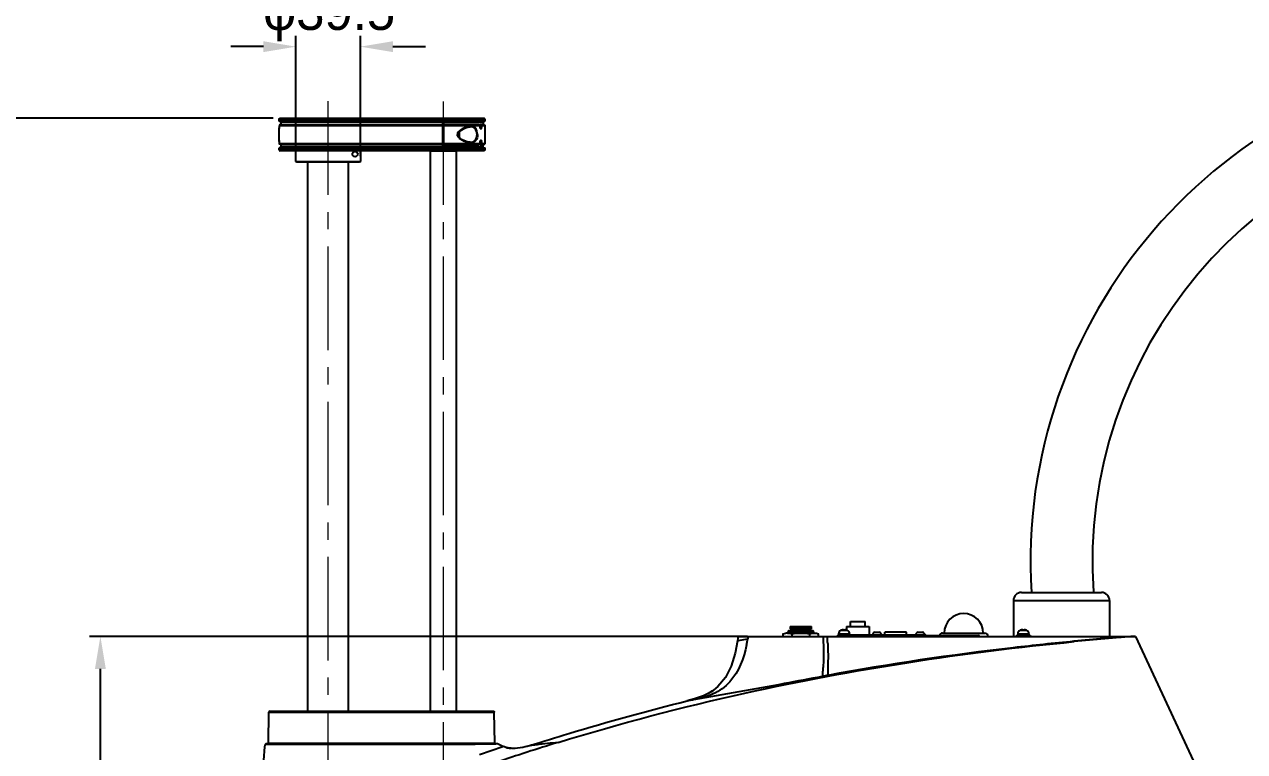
# Model space of a CAD drawing. Header units: millimetres. Extents: x 4086 to 8300, y 123 to 1549.
# Drawn here: x 6624.3 to 6849, y 1086.2 to 1220.1 of the extents above; entities that cross this region are included whole.
import ezdxf

# ---------------------------------------------------------------- set-up
doc = ezdxf.new("R2010")
doc.units = ezdxf.units.MM
doc.linetypes.add('CENTER2', pattern=[28.575, 19.05, -3.175, 3.175, -3.175])
doc.layers.add('中心线层', color=7, linetype='CENTER2', lineweight=0)
doc.layers.add('轮廓实线层', color=7, linetype='Continuous', lineweight=30)
doc.styles.add('思源黑', font='SourceHanSansCN-Normal.ttf')
doc.dimstyles.new('尺寸标注_3_10比例', dxfattribs={"dimtxt": 7, "dimasz": 6, "dimexe": 2, "dimexo": 1.5, "dimgap": 1, "dimtad": 1, "dimdec": 1, "dimlfac": 3.333333, "dimdsep": 46, "dimtxsty": '思源黑', "dimcen": 0.09, "dimadec": 0, "dimazin": 0, "dimtp": 0.01, "dimtm": 0.01, "dimtfac": 1, "dimtdec": 1, "dimtofl": 0, "dimtmove": 0, "dimatfit": 3, "dimfxl": 0, "dimtolj": 1, "dimarcsym": 0})

# ---------------------------------------------------------------- blocks, each defined once
blk = doc.blocks.new('*D2915')
at = {"layer": 'Defpoints', "color": 0}
for p in [(6584.2, 1202.83), (6671.6, 1202.83), (6943.35, 872.08)]:
    blk.add_point(p, dxfattribs=at)
at = {"layer": '轮廓实线层', "color": 0, "lineweight": -2}
for p, q in [((6670.1, 1202.83), (6582.2, 1202.83)), ((6584.2, 878.08), (6584.2, 1196.83)), ((6941.85, 872.08), (6582.2, 872.08))]:
    blk.add_line(p, q, dxfattribs=at)
at = {"layer": '轮廓实线层', "color": 0}
for points in [[(6585.2, 1196.83), (6583.2, 1196.83), (6584.2, 1202.83)], [(6583.2, 878.08), (6585.2, 878.08), (6584.2, 872.08)]]:
    blk.add_solid(points, dxfattribs=at)
at = {"layer": '轮廓实线层', "color": 0, "insert": (6579.57, 1037.46), "char_height": 7, "attachment_point": 5, "rotation": 90, "style": '思源黑'}
blk.add_mtext('\\A1;\\A1;1099.5', dxfattribs=at)
blk = doc.blocks.new('*D2919')
at = {"layer": 'Defpoints', "color": 0}
for p in [(6638.31, 1107.43), (6758.93, 1107.43), (6669.38, 992.23)]:
    blk.add_point(p, dxfattribs=at)
at = {"layer": '轮廓实线层', "color": 0, "lineweight": -2}
for p, q in [((6757.43, 1107.43), (6636.31, 1107.43)), ((6638.31, 998.23), (6638.31, 1101.43)), ((6667.88, 992.23), (6636.31, 992.23))]:
    blk.add_line(p, q, dxfattribs=at)
at = {"layer": '轮廓实线层', "color": 0}
for points in [[(6639.31, 1101.43), (6637.31, 1101.43), (6638.31, 1107.43)], [(6637.31, 998.23), (6639.31, 998.23), (6638.31, 992.23)]]:
    blk.add_solid(points, dxfattribs=at)
at = {"layer": '轮廓实线层', "color": 0, "insert": (6633.68, 1049.83), "char_height": 7, "attachment_point": 5, "rotation": 90, "style": '思源黑'}
blk.add_mtext('\\A1;384', dxfattribs=at)
blk = doc.blocks.new('*D2943')
at = {"layer": 'Defpoints', "color": 0}
for p in [(6686.17, 1216.02), (6674.32, 1194.88), (6686.17, 1194.88)]:
    blk.add_point(p, dxfattribs=at)
at = {"layer": '轮廓实线层', "color": 0, "lineweight": -2}
for p, q in [((6674.32, 1196.38), (6674.32, 1218.02)), ((6686.17, 1196.38), (6686.17, 1218.02)), ((6668.32, 1216.02), (6662.32, 1216.02)), ((6692.17, 1216.02), (6698.17, 1216.02))]:
    blk.add_line(p, q, dxfattribs=at)
at = {"layer": '轮廓实线层', "color": 0}
for points in [[(6668.32, 1215.02), (6668.32, 1217.02), (6674.32, 1216.02)], [(6692.17, 1217.02), (6692.17, 1215.02), (6686.17, 1216.02)]]:
    blk.add_solid(points, dxfattribs=at)
at = {"layer": '轮廓实线层', "color": 0, "insert": (6680.43, 1221.54), "char_height": 7, "attachment_point": 5, "style": '思源黑'}
blk.add_mtext('\\A1;φ{\\A1;39.5}', dxfattribs=at)

msp = doc.modelspace()

# ---------------------------------------------------------------- linework, layer by layer
for p, q in [((6671.244, 1202.335), (6671.244, 1202.68)), ((6701.365, 1202.68), (6671.244, 1202.68)), ((6701.365, 1202.335), (6671.244, 1202.335)), ((6701.365, 1202.245), (6671.334, 1202.245)), ((6671.394, 1202.83), (6701.365, 1202.83)), ((6671.544, 1202.155), (6671.544, 1201.686)), ((6671.544, 1202.155), (6701.365, 1202.155)), ((6701.365, 1196.83), (6701.365, 1202.83)), ((6701.402, 1202.83), (6701.478, 1202.83)), ((6701.515, 1196.83), (6701.515, 1202.83)), ((6701.515, 1202.83), (6708.951, 1202.83)), ((6709.101, 1202.68), (6701.515, 1202.68)), ((6709.101, 1202.335), (6701.515, 1202.335)), ((6709.011, 1202.245), (6701.515, 1202.245)), ((6701.515, 1202.155), (6708.801, 1202.155)), ((6708.801, 1202.155), (6708.801, 1201.705)), ((6709.101, 1202.68), (6709.101, 1202.335)), ((6671.244, 1198.735), (6671.244, 1200.925)), ((6671.249, 1200.935), (6671.25, 1200.948)), ((6671.252, 1201.002), (6671.251, 1201.067)), ((6671.253, 1201.525), (6701.365, 1201.525)), ((6671.343, 1201.615), (6701.365, 1201.615)), ((6671.55, 1201.686), (6671.546, 1201.674)), ((6671.553, 1201.705), (6701.365, 1201.705)), ((6701.365, 1200.58), (6701.515, 1200.58)), ((6707.954, 1201.705), (6701.515, 1201.705)), ((6701.515, 1201.615), (6708.156, 1201.615)), ((6701.515, 1201.525), (6708.24, 1201.525)), ((6704.092, 1199.831), (6704.039, 1199.83)), ((6704.088, 1199.831), (6704.093, 1199.899)), ((6704.093, 1199.899), (6704.178, 1200.13)), ((6704.178, 1200.13), (6704.338, 1200.338)), ((6704.178, 1200.129), (6704.178, 1199.551)), ((6704.338, 1200.338), (6704.55, 1200.529)), ((6704.365, 1200.362), (6704.365, 1199.3)), ((6706.404, 1201.255), (6706.398, 1201.255)), ((6707.65, 1199.83), (6707.727, 1199.83)), ((6708.801, 1201.705), (6708.197, 1201.705)), ((6708.24, 1201.105), (6708.24, 1201.525)), ((6708.246, 1201.105), (6708.24, 1201.105)), ((6708.25, 1201.047), (6708.246, 1201.105)), ((6708.258, 1201.015), (6708.25, 1201.047)), ((6708.256, 1201.525), (6709.101, 1201.525)), ((6708.488, 1201.105), (6708.256, 1201.105)), ((6708.258, 1201.015), (6708.353, 1201.015)), ((6708.283, 1200.963), (6708.288, 1200.975)), ((6708.284, 1201.615), (6709.011, 1201.615)), ((6708.302, 1200.926), (6708.396, 1200.926)), ((6708.381, 1201.525), (6708.381, 1201.105)), ((6708.391, 1201.603), (6708.401, 1201.615)), ((6708.396, 1200.926), (6708.439, 1200.926)), ((6708.488, 1201.525), (6708.488, 1201.105)), ((6709.101, 1201.345), (6709.093, 1201.056)), ((6709.101, 1201.525), (6709.101, 1201.345)), ((6671.244, 1196.98), (6671.244, 1197.325)), ((6671.244, 1197.325), (6701.365, 1197.325)), ((6671.249, 1198.706), (6671.249, 1198.688)), ((6671.253, 1198.555), (6671.252, 1198.637)), ((6671.253, 1198.56), (6671.253, 1198.135)), ((6701.365, 1198.135), (6671.253, 1198.135)), ((6671.334, 1197.415), (6701.365, 1197.415)), ((6701.365, 1198.045), (6671.343, 1198.045)), ((6671.544, 1197.975), (6671.544, 1197.505)), ((6701.365, 1197.505), (6671.544, 1197.505)), ((6701.365, 1197.955), (6671.553, 1197.955)), ((6701.365, 1199.08), (6701.515, 1199.08)), ((6708.24, 1198.135), (6701.515, 1198.135)), ((6708.156, 1198.045), (6701.515, 1198.045)), ((6701.515, 1197.955), (6707.954, 1197.955)), ((6708.801, 1197.505), (6701.515, 1197.505)), ((6701.515, 1197.415), (6709.011, 1197.415)), ((6701.515, 1197.325), (6709.101, 1197.325)), ((6704.397, 1199.264), (6704.223, 1199.462)), ((6704.62, 1199.078), (6704.397, 1199.264)), ((6706.397, 1198.405), (6706.404, 1198.405)), ((6708.197, 1197.955), (6708.801, 1197.955)), ((6708.24, 1198.135), (6708.24, 1198.555)), ((6708.24, 1198.555), (6708.246, 1198.555)), ((6708.246, 1198.555), (6708.249, 1198.606)), ((6708.249, 1198.606), (6708.26, 1198.655)), ((6708.256, 1198.555), (6708.488, 1198.555)), ((6709.101, 1198.135), (6708.256, 1198.135)), ((6708.26, 1198.655), (6708.264, 1198.664)), ((6708.353, 1198.645), (6708.264, 1198.645)), ((6708.284, 1198.045), (6709.011, 1198.045)), ((6708.35, 1198.735), (6708.302, 1198.735)), ((6708.439, 1198.735), (6708.35, 1198.735)), ((6708.381, 1198.555), (6708.381, 1198.135)), ((6708.383, 1198.09), (6708.381, 1198.135)), ((6708.488, 1198.555), (6708.488, 1198.135)), ((6708.801, 1197.505), (6708.801, 1197.955)), ((6709.101, 1198.315), (6709.101, 1198.135)), ((6709.101, 1197.325), (6709.101, 1196.98)), ((6671.244, 1196.98), (6701.365, 1196.98)), ((6701.365, 1196.83), (6671.394, 1196.83)), ((6674.323, 1194.88), (6674.323, 1196.83)), ((6686.168, 1196.83), (6686.168, 1194.88)), ((6699.04, 1196.83), (6699.04, 1093.631)), ((6701.515, 1196.98), (6709.101, 1196.98)), ((6708.951, 1196.83), (6701.515, 1196.83)), ((6703.84, 1196.83), (6703.84, 1093.631)), ((6674.473, 1194.73), (6674.323, 1194.88)), ((6674.323, 1194.88), (6686.168, 1194.88)), ((6686.018, 1194.73), (6674.473, 1194.73)), ((6676.498, 1093.631), (6676.498, 1194.73)), ((6683.998, 1093.631), (6683.998, 1194.73)), ((6686.168, 1194.88), (6686.018, 1194.73)), ((6807.897, 1115.529), (6822.597, 1115.529)), ((6806.397, 1114.029), (6806.397, 1107.431)), ((6806.397, 1114.029), (6824.097, 1114.029)), ((6824.097, 1114.029), (6824.097, 1107.43)), ((6776.397, 1109.274), (6776.397, 1110.174)), ((6776.397, 1110.174), (6779.097, 1110.174)), ((6779.097, 1109.274), (6779.097, 1110.174)), ((6763.956, 1107.911), (6763.956, 1107.431)), ((6764.779, 1108.029), (6769.715, 1108.029)), ((6765.031, 1108.524), (6764.847, 1108.34)), ((6764.847, 1108.34), (6764.847, 1108.029)), ((6764.847, 1108.34), (6769.647, 1108.34)), ((6765.031, 1108.524), (6769.463, 1108.524)), ((6765.297, 1109.244), (6765.297, 1108.794)), ((6765.297, 1109.244), (6769.197, 1109.244)), ((6769.197, 1108.794), (6765.297, 1108.794)), ((6765.602, 1107.911), (6765.602, 1107.431)), ((6765.905, 1108.794), (6765.905, 1108.524)), ((6768.59, 1108.524), (6768.59, 1108.794)), ((6768.893, 1107.431), (6768.893, 1107.911)), ((6769.197, 1108.794), (6769.197, 1109.244)), ((6769.647, 1108.34), (6769.463, 1108.524)), ((6769.647, 1108.029), (6769.647, 1108.34)), ((6770.538, 1107.431), (6770.538, 1107.911)), ((6773.927, 1107.581), (6773.927, 1107.431)), ((6773.928, 1107.581), (6776.537, 1107.581)), ((6774.212, 1107.884), (6774.212, 1107.794)), ((6774.212, 1107.884), (6776.252, 1107.884)), ((6776.252, 1107.794), (6774.212, 1107.794)), ((6774.448, 1107.794), (6774.448, 1107.581)), ((6774.722, 1108.574), (6774.655, 1108.548)), ((6774.655, 1108.548), (6775.105, 1108.549)), ((6774.722, 1108.574), (6774.722, 1108.569)), ((6775.105, 1108.653), (6775.105, 1108.569)), ((6775.105, 1108.549), (6775.156, 1108.545)), ((6775.156, 1108.545), (6775.232, 1108.548)), ((6775.232, 1108.548), (6775.307, 1108.545)), ((6775.307, 1108.545), (6775.36, 1108.549)), ((6775.36, 1108.569), (6775.36, 1108.653)), ((6775.36, 1108.549), (6775.465, 1108.548)), ((6775.465, 1108.548), (6775.802, 1108.548)), ((6775.647, 1109.274), (6775.647, 1108.598)), ((6775.647, 1109.274), (6779.847, 1109.274)), ((6775.742, 1108.569), (6775.742, 1108.574)), ((6775.809, 1108.548), (6775.742, 1108.574)), ((6775.802, 1108.548), (6775.809, 1108.548)), ((6776.017, 1107.794), (6776.017, 1107.581)), ((6776.017, 1107.729), (6782.194, 1107.729)), ((6776.252, 1107.884), (6776.252, 1107.794)), ((6776.486, 1107.581), (6776.486, 1107.729)), ((6776.537, 1107.581), (6776.537, 1107.431)), ((6779.421, 1107.431), (6779.421, 1107.729)), ((6779.847, 1109.274), (6779.847, 1107.729)), ((6780.682, 1107.431), (6780.682, 1107.729)), ((6780.682, 1107.579), (6782.056, 1107.579)), ((6780.837, 1108.224), (6781.737, 1108.224)), ((6780.899, 1107.431), (6780.899, 1107.579)), ((6781.973, 1107.579), (6781.973, 1107.431)), ((6782.067, 1107.579), (6782.067, 1107.431)), ((6782.067, 1107.579), (6788.457, 1107.579)), ((6782.217, 1107.431), (6782.217, 1107.729)), ((6782.217, 1107.729), (6790.137, 1107.729)), ((6782.727, 1107.729), (6782.727, 1108.179)), ((6786.747, 1108.179), (6782.727, 1108.179)), ((6786.747, 1107.729), (6786.747, 1108.179)), ((6788.307, 1107.729), (6788.307, 1107.429)), ((6788.527, 1107.579), (6799.967, 1107.579)), ((6788.787, 1108.224), (6789.687, 1108.224)), ((6788.976, 1107.429), (6788.976, 1107.579)), ((6793.347, 1108.029), (6801.147, 1108.029)), ((6799.518, 1107.579), (6799.518, 1107.429)), ((6806.927, 1107.581), (6806.927, 1107.431)), ((6806.928, 1107.581), (6809.537, 1107.581)), ((6807.212, 1107.884), (6807.212, 1107.794)), ((6807.212, 1107.884), (6809.252, 1107.884)), ((6809.252, 1107.794), (6807.212, 1107.794)), ((6807.448, 1107.794), (6807.448, 1107.581)), ((6807.722, 1108.574), (6807.655, 1108.548)), ((6807.655, 1108.548), (6808.105, 1108.548)), ((6807.722, 1108.574), (6807.722, 1108.568)), ((6808.105, 1108.653), (6808.105, 1108.568)), ((6808.105, 1108.548), (6808.156, 1108.545)), ((6808.156, 1108.545), (6808.232, 1108.548)), ((6808.232, 1108.548), (6808.307, 1108.545)), ((6808.307, 1108.545), (6808.36, 1108.548)), ((6808.36, 1108.568), (6808.36, 1108.653)), ((6808.36, 1108.548), (6808.465, 1108.548)), ((6808.465, 1108.548), (6808.802, 1108.548)), ((6808.742, 1108.568), (6808.742, 1108.574)), ((6808.809, 1108.548), (6808.742, 1108.574)), ((6808.802, 1108.548), (6808.809, 1108.548)), ((6809.017, 1107.794), (6809.017, 1107.581)), ((6809.252, 1107.884), (6809.252, 1107.794)), ((6809.537, 1107.581), (6809.537, 1107.431)), ((6755.639, 1107.123), (6755.59, 1106.606)), ((6755.667, 1107.431), (6755.639, 1107.123)), ((6755.67, 1107.431), (6828.861, 1107.43)), ((6757.489, 1107.431), (6757.489, 1106.997)), ((6772.214, 1106.094), (6772.22, 1105.931)), ((6826.19, 1107.251), (6817.552, 1106.516)), ((6823.587, 1107.043), (6823.075, 1107.001)), ((6824.355, 1107.106), (6823.587, 1107.043)), ((6824.504, 1107.118), (6824.355, 1107.106)), ((6826.993, 1107.311), (6826.19, 1107.251)), ((6827.598, 1107.352), (6826.993, 1107.311)), ((6828.067, 1107.383), (6827.598, 1107.352)), ((6828.466, 1107.407), (6828.067, 1107.383)), ((6828.861, 1107.429), (6828.466, 1107.407)), ((6828.861, 1107.43), (6841.171, 1081.03)), ((6749.476, 1096.519), (6748.785, 1096.242)), ((6750.787, 1097.231), (6749.34, 1096.461)), ((6752.011, 1098.201), (6750.787, 1097.231)), ((6746.346, 1095.544), (6746.346, 1095.544)), ((6669.24, 1087.779), (6669.34, 1093.484)), ((6669.34, 1093.484), (6710.836, 1093.484)), ((6669.49, 1093.631), (6710.686, 1093.631)), ((6710.935, 1087.779), (6710.836, 1093.484)), ((6668.972, 1087.49), (6668.63, 1087.491)), ((6711.499, 1087.631), (6668.779, 1087.631)), ((6669.057, 1087.49), (6668.972, 1087.49)), ((6669.178, 1087.49), (6669.057, 1087.49)), ((6669.24, 1087.779), (6710.935, 1087.779)), ((6717.468, 1087.338), (6716.525, 1087.068)), ((6717.47, 1087.339), (6716.876, 1087.16)), ((6717.47, 1087.339), (6717.468, 1087.338)), ((6722.566, 1087.897), (6721.595, 1087.791)), ((6712.383, 1087.107), (6708.116, 1085.629)), ((6712.515, 1087.153), (6712.384, 1087.107)), ((6713.02, 1086.981), (6712.514, 1087.153)), ((6713.399, 1086.891), (6713.02, 1086.981)), ((6713.917, 1086.816), (6713.399, 1086.891)), ((6714.472, 1086.789), (6713.917, 1086.816)), ((6714.647, 1086.791), (6714.472, 1086.789)), ((6714.647, 1086.791), (6714.646, 1086.791)), ((6716.876, 1087.16), (6716.524, 1087.068)), ((6716.525, 1087.068), (6716.524, 1087.068))]:
    msp.add_line(p, q)
for points in [[(6671.253, 1201.525), (6671.253, 1201.071), (6671.252, 1201.036), (6671.251, 1201.005), (6671.251, 1200.98), (6671.25, 1200.961), (6671.249, 1200.948), (6671.249, 1200.943)], [(6671.545, 1201.669), (6671.525, 1201.64), (6671.491, 1201.62), (6671.463, 1201.615)], [(6704.223, 1199.462), (6704.11, 1199.684), (6704.088, 1199.831)], [(6704.55, 1200.529), (6704.825, 1200.722), (6705.157, 1200.91), (6705.539, 1201.077), (6705.978, 1201.208), (6706.398, 1201.255)], [(6708.038, 1201.615), (6708.003, 1201.626), (6707.994, 1201.633)], [(6708.246, 1201.525), (6708.243, 1201.548), (6708.234, 1201.571), (6708.216, 1201.592), (6708.19, 1201.609), (6708.156, 1201.615)], [(6708.256, 1201.105), (6708.253, 1201.06), (6708.25, 1201.047)], [(6708.381, 1201.525), (6708.383, 1201.57), (6708.391, 1201.603)], [(6671.249, 1198.718), (6671.249, 1198.72), (6671.249, 1198.716), (6671.25, 1198.704), (6671.25, 1198.686), (6671.251, 1198.662), (6671.252, 1198.632), (6671.253, 1198.598), (6671.253, 1198.56)], [(6671.463, 1198.045), (6671.5, 1198.038), (6671.534, 1198.011)], [(6671.534, 1198.011), (6671.548, 1197.982), (6671.55, 1197.975)], [(6706.397, 1198.405), (6706.073, 1198.435), (6705.633, 1198.55), (6705.248, 1198.707), (6704.909, 1198.887), (6704.62, 1199.078)], [(6707.997, 1198.036), (6707.993, 1198.028), (6707.996, 1198.03), (6708.029, 1198.045), (6708.038, 1198.045)], [(6708.156, 1198.045), (6708.19, 1198.052), (6708.216, 1198.068), (6708.234, 1198.09), (6708.243, 1198.113), (6708.246, 1198.135)], [(6708.401, 1198.045), (6708.391, 1198.058), (6708.383, 1198.09)], [(6755.59, 1106.606), (6755.188, 1104.336), (6754.459, 1101.942), (6753.394, 1099.866), (6752.011, 1098.201)], [(6749.34, 1096.461), (6747.714, 1095.902), (6746.347, 1095.544)], [(6751.001, 1097.376), (6750.225, 1096.892), (6749.476, 1096.519)]]:
    msp.add_lwpolyline(points)
msp.add_circle((6685.196, 1196.234), 0.495)
for centre, radius, start, end in [((6903.347, 1121.037), 93.811, 7.05681, 183.3724), ((6671.454, 1202.155), 0.09, 0.00001, 90), ((6708.891, 1202.155), 0.09, 90, 180), ((6903.402, 1120.991), 82.461, 8.06681, 183.78853), ((6671.343, 1201.526), 0.09, 90.02562, 180.02559), ((6705.261, 1199.463), 1.336, 139.62299, 142.21868), ((6705.798, 1198.947), 2.081, 130.89788, 133.63537), ((6708.891, 1201.705), 0.09, 180, 269.99956), ((6754.856, 1199.827), 45.778, 179.41611, 179.99569), ((6754.573, 1199.832), 45.496, 180.00204, 180.5229), ((6757.299, 1199.801), 48.222, 178.93158, 179.41422), ((6763.003, 1199.693), 53.927, 178.55209, 178.93049), ((6671.454, 1197.505), 0.09, 269.99987, 0), ((6705.297, 1200.233), 1.386, 217.8407, 218.7307), ((6705.791, 1200.702), 2.067, 226.23822, 229.24159), ((6708.891, 1197.955), 0.09, 90.00023, 180), ((6708.891, 1197.505), 0.09, 180.00011, 270), ((6757.901, 1199.867), 48.823, 180.52801, 181.33038), ((6685.196, 1196.234), 1.05, 338.1371, 21.88053), ((6807.897, 1114.029), 1.5, 90, 180), ((6822.597, 1114.029), 1.5, 0, 90), ((6797.247, 1108.029), 3.6, 0, 180), ((6764.781, 1105.306), 2.723, 90.03588, 95.753), ((6774.932, 1107.884), 0.72, 112.61986, 180), ((6775.232, 1107.164), 1.495, 94.89378, 109.95213), ((6775.232, 1107.164), 1.411, 84.81427, 95.18573), ((6775.232, 1107.164), 1.495, 70.04787, 85.10622), ((6775.532, 1107.884), 0.72, 0, 67.38014), ((6781.287, 1107.443), 0.902, 119.93834, 161.48285), ((6781.287, 1107.443), 0.902, 18.51715, 60.06166), ((6782.217, 1107.579), 0.15, 90, 180), ((6788.307, 1107.579), 0.15, 0, 90), ((6788.526, 1107.429), 0.15, 90, 180), ((6789.237, 1107.443), 0.902, 119.93834, 161.48285), ((6789.237, 1107.443), 0.902, 18.51715, 60.06166), ((6790.137, 1107.579), 0.15, 0, 90), ((6793.347, 1107.429), 0.6, 90, 165.30117), ((6799.968, 1107.429), 0.15, 0, 90), ((6801.147, 1107.429), 0.6, 0, 90), ((6807.932, 1107.884), 0.72, 112.61986, 180), ((6808.232, 1107.164), 1.495, 94.89378, 109.95213), ((6808.232, 1107.164), 1.411, 84.81427, 95.18573), ((6808.232, 1107.164), 1.495, 70.04787, 85.10622), ((6808.532, 1107.884), 0.72, 0, 67.38014), ((6731.741, 1111.178), 26.085, 348.20302, 349.48604), ((6730.236, 1111.457), 27.615, 349.48617, 350.70588), ((6533.935, 1097.169), 238.446, 2.14511, 2.46667), ((6864.589, 604.942), 503.772, 94.72686, 95.35683), ((6871.644, 546.305), 562.754, 94.36002, 95.5147), ((6851.627, 673.891), 433.677, 100.54958, 100.68667), ((6711.463, 1074.554), 13.057, 91.7454, 92.15347), ((6842.063, 699.323), 406.533, 107.09411, 108.77723), ((6714.412, 1092.002), 5.21, 254.51045, 263.84787), ((6714.439, 1092.204), 5.414, 263.78891, 264.30104)]:
    msp.add_arc(centre, radius, start, end)
for points in [[(6671.244, 1202.68), (6671.244, 1202.751), (6671.324, 1202.83), (6671.394, 1202.83)], [(6709.101, 1202.68), (6709.101, 1202.751), (6709.022, 1202.83), (6708.951, 1202.83)], [(6704.205, 1200.281), (6704.107, 1200.154), (6704.031, 1199.992), (6704.03, 1199.83)], [(6704.203, 1199.383), (6704.105, 1199.509), (6704.042, 1199.671), (6704.03, 1199.83)], [(6704.362, 1200.454), (6704.321, 1200.414), (6704.281, 1200.372), (6704.244, 1200.328)], [(6706.301, 1201.338), (6706.15, 1201.325), (6705.999, 1201.296), (6705.853, 1201.256)], [(6704.361, 1199.209), (6704.31, 1199.258), (6704.261, 1199.31), (6704.216, 1199.366)], [(6706.568, 1198.319), (6706.418, 1198.31), (6706.267, 1198.321), (6706.119, 1198.346)], [(6671.244, 1196.98), (6671.244, 1196.91), (6671.324, 1196.83), (6671.394, 1196.83)], [(6709.101, 1196.98), (6709.101, 1196.91), (6709.022, 1196.83), (6708.951, 1196.83)], [(6763.956, 1107.911), (6764.137, 1107.96), (6764.322, 1107.997), (6764.508, 1108.016)], [(6764.779, 1108.029), (6765.056, 1108.029), (6765.334, 1107.983), (6765.602, 1107.911)], [(6765.602, 1107.911), (6766.147, 1107.984), (6766.697, 1108.029), (6767.247, 1108.029)], [(6767.247, 1108.029), (6767.797, 1108.029), (6768.348, 1107.984), (6768.893, 1107.911)], [(6768.893, 1107.911), (6769.16, 1107.983), (6769.438, 1108.029), (6769.715, 1108.029)], [(6769.715, 1108.029), (6769.992, 1108.029), (6770.271, 1107.983), (6770.538, 1107.911)], [(6669.49, 1093.631), (6669.42, 1093.631), (6669.341, 1093.554), (6669.34, 1093.484)], [(6710.686, 1093.631), (6710.756, 1093.631), (6710.835, 1093.554), (6710.836, 1093.484)], [(6668.779, 1087.631), (6668.711, 1087.631), (6668.634, 1087.559), (6668.63, 1087.491)], [(6669.09, 1087.631), (6669.161, 1087.631), (6669.239, 1087.709), (6669.24, 1087.779)], [(6711.085, 1087.631), (6711.015, 1087.631), (6710.937, 1087.708), (6710.935, 1087.779)], [(6711.572, 1087.612), (6711.878, 1087.443), (6712.189, 1087.281), (6712.515, 1087.153)], [(6714.646, 1086.791), (6714.398, 1086.785), (6714.149, 1086.792), (6713.901, 1086.817)], [(6716.525, 1087.067), (6715.911, 1086.914), (6715.279, 1086.808), (6714.647, 1086.791)]]:
    msp.add_open_spline(points, degree=3)
for points, knots in [([(6671.257, 1202.289), (6671.253, 1202.297), (6671.247, 1202.312), (6671.244, 1202.328), (6671.244, 1202.335)], [0, 0, 0, 0, 0.5164393, 1, 1, 1, 1]), ([(6671.334, 1202.245), (6671.319, 1202.245), (6671.288, 1202.254), (6671.265, 1202.276), (6671.257, 1202.289)], [0, 0, 0, 0, 0.488109, 1, 1, 1, 1]), ([(6709.011, 1202.245), (6709.026, 1202.245), (6709.057, 1202.254), (6709.081, 1202.276), (6709.088, 1202.289)], [0, 0, 0, 0, 0.4881087, 1, 1, 1, 1]), ([(6709.088, 1202.289), (6709.093, 1202.297), (6709.099, 1202.312), (6709.101, 1202.328), (6709.101, 1202.335)], [0, 0, 0, 0, 0.5164393, 1, 1, 1, 1]), ([(6671.247, 1200.925), (6671.248, 1200.925), (6671.248, 1200.93), (6671.249, 1200.932), (6671.249, 1200.935)], [0, 0, 0, 0, 0.2539963, 1, 1, 1, 1]), ([(6671.25, 1200.948), (6671.25, 1200.955), (6671.251, 1200.973), (6671.252, 1200.991), (6671.252, 1201.002)], [0, 0, 0, 0, 0.4231432, 1, 1, 1, 1]), ([(6671.343, 1201.615), (6671.334, 1201.615), (6671.315, 1201.612), (6671.297, 1201.603), (6671.289, 1201.598)], [0, 0, 0, 0, 0.4836321, 1, 1, 1, 1]), ([(6671.463, 1201.615), (6671.469, 1201.615), (6671.482, 1201.617), (6671.494, 1201.621), (6671.5, 1201.624)], [0, 0, 0, 0, 0.4840978, 1, 1, 1, 1]), ([(6671.5, 1201.624), (6671.507, 1201.627), (6671.52, 1201.635), (6671.531, 1201.646), (6671.535, 1201.652)], [0, 0, 0, 0, 0.4988573, 1, 1, 1, 1]), ([(6671.535, 1201.652), (6671.541, 1201.66), (6671.549, 1201.677), (6671.553, 1201.696), (6671.553, 1201.705)], [0, 0, 0, 0, 0.5159117, 1, 1, 1, 1]), ([(6671.549, 1201.683), (6671.551, 1201.683), (6671.55, 1201.67), (6671.552, 1201.667), (6671.552, 1201.662)], [0, 0, 0, 0, 0.2253329, 1, 1, 1, 1]), ([(6705.853, 1201.256), (6705.732, 1201.224), (6705.226, 1201.052), (6704.745, 1200.788), (6704.436, 1200.52)], [0, 0, 0, 0, 0.2349916, 1, 1, 1, 1]), ([(6707.727, 1199.83), (6707.727, 1200.262), (6707.537, 1201.174), (6706.646, 1201.368), (6706.301, 1201.338)], [0, 0, 0, 0, 0.5542354, 1, 1, 1, 1]), ([(6707.65, 1199.83), (6707.65, 1200.215), (6707.486, 1201.013), (6706.718, 1201.255), (6706.404, 1201.255)], [0, 0, 0, 0, 0.5501901, 1, 1, 1, 1]), ([(6706.404, 1198.405), (6706.718, 1198.405), (6707.486, 1198.648), (6707.65, 1199.446), (6707.65, 1199.83)], [0, 0, 0, 0, 0.4495896, 1, 1, 1, 1]), ([(6707.727, 1199.83), (6707.726, 1199.44), (6707.599, 1198.659), (6706.871, 1198.337), (6706.568, 1198.319)], [0, 0, 0, 0, 0.5622035, 1, 1, 1, 1]), ([(6707.954, 1201.705), (6707.954, 1201.689), (6707.962, 1201.658), (6707.984, 1201.635), (6707.996, 1201.627)], [0, 0, 0, 0, 0.5367541, 1, 1, 1, 1]), ([(6707.986, 1201.68), (6707.982, 1201.68), (6707.973, 1201.672), (6707.969, 1201.663), (6707.966, 1201.657)], [0, 0, 0, 0, 0.3404643, 1, 1, 1, 1]), ([(6708.007, 1201.631), (6708.005, 1201.643), (6708.002, 1201.659), (6707.992, 1201.68), (6707.986, 1201.68)], [0, 0, 0, 0, 0.6587863, 1, 1, 1, 1]), ([(6707.996, 1201.627), (6708.003, 1201.624), (6708.016, 1201.618), (6708.031, 1201.615), (6708.038, 1201.615)], [0, 0, 0, 0, 0.4866612, 1, 1, 1, 1]), ([(6708.156, 1201.615), (6708.161, 1201.615), (6708.17, 1201.615), (6708.179, 1201.612), (6708.183, 1201.61)], [0, 0, 0, 0, 0.4850647, 1, 1, 1, 1]), ([(6708.197, 1201.705), (6708.193, 1201.705), (6708.182, 1201.7), (6708.176, 1201.692), (6708.172, 1201.686)], [0, 0, 0, 0, 0.4027425, 1, 1, 1, 1]), ([(6708.183, 1201.61), (6708.2, 1201.604), (6708.23, 1201.58), (6708.24, 1201.543), (6708.24, 1201.525)], [0, 0, 0, 0, 0.5001516, 1, 1, 1, 1]), ([(6708.197, 1201.705), (6708.197, 1201.691), (6708.205, 1201.66), (6708.226, 1201.636), (6708.239, 1201.628)], [0, 0, 0, 0, 0.4916377, 1, 1, 1, 1]), ([(6708.239, 1201.628), (6708.246, 1201.624), (6708.261, 1201.618), (6708.276, 1201.615), (6708.284, 1201.615)], [0, 0, 0, 0, 0.5175977, 1, 1, 1, 1]), ([(6708.24, 1201.105), (6708.24, 1201.09), (6708.242, 1201.059), (6708.245, 1201.028), (6708.247, 1201.012)], [0, 0, 0, 0, 0.4894357, 1, 1, 1, 1]), ([(6708.247, 1201.012), (6708.25, 1200.998), (6708.253, 1200.979), (6708.264, 1200.951), (6708.271, 1200.951)], [0, 0, 0, 0, 0.6665583, 1, 1, 1, 1]), ([(6708.26, 1201.572), (6708.259, 1201.565), (6708.257, 1201.549), (6708.256, 1201.534), (6708.256, 1201.525)], [0, 0, 0, 0, 0.4830092, 1, 1, 1, 1]), ([(6708.284, 1201.615), (6708.278, 1201.615), (6708.266, 1201.599), (6708.262, 1201.583), (6708.26, 1201.572)], [0, 0, 0, 0, 0.3456306, 1, 1, 1, 1]), ([(6708.263, 1201.002), (6708.268, 1200.998), (6708.279, 1200.989), (6708.287, 1200.978), (6708.29, 1200.972)], [0, 0, 0, 0, 0.5081674, 1, 1, 1, 1]), ([(6708.271, 1200.951), (6708.273, 1200.951), (6708.278, 1200.955), (6708.281, 1200.96), (6708.283, 1200.963)], [0, 0, 0, 0, 0.3748674, 1, 1, 1, 1]), ([(6708.29, 1200.972), (6708.294, 1200.965), (6708.3, 1200.95), (6708.302, 1200.934), (6708.302, 1200.926)], [0, 0, 0, 0, 0.4768504, 1, 1, 1, 1]), ([(6708.353, 1201.015), (6708.359, 1201.015), (6708.371, 1201.033), (6708.374, 1201.049), (6708.377, 1201.06)], [0, 0, 0, 0, 0.3576376, 1, 1, 1, 1]), ([(6708.353, 1201.015), (6708.367, 1201.015), (6708.397, 1201.007), (6708.419, 1200.985), (6708.427, 1200.972)], [0, 0, 0, 0, 0.4839285, 1, 1, 1, 1]), ([(6708.377, 1201.06), (6708.378, 1201.067), (6708.38, 1201.082), (6708.381, 1201.097), (6708.381, 1201.105)], [0, 0, 0, 0, 0.4804913, 1, 1, 1, 1]), ([(6708.488, 1201.525), (6708.488, 1201.548), (6708.47, 1201.596), (6708.423, 1201.615), (6708.401, 1201.615)], [0, 0, 0, 0, 0.506076, 1, 1, 1, 1]), ([(6708.427, 1200.972), (6708.431, 1200.964), (6708.437, 1200.949), (6708.439, 1200.933), (6708.439, 1200.926)], [0, 0, 0, 0, 0.515148, 1, 1, 1, 1]), ([(6708.439, 1200.925), (6708.444, 1200.925), (6708.454, 1200.93), (6708.461, 1200.939), (6708.465, 1200.944)], [0, 0, 0, 0, 0.4135685, 1, 1, 1, 1]), ([(6708.465, 1200.944), (6708.47, 1200.952), (6708.479, 1200.975), (6708.481, 1200.999), (6708.481, 1201.012)], [0, 0, 0, 0, 0.422244, 1, 1, 1, 1]), ([(6708.481, 1201.012), (6708.481, 1201.021), (6708.48, 1201.039), (6708.477, 1201.057), (6708.475, 1201.067)], [0, 0, 0, 0, 0.4652578, 1, 1, 1, 1]), ([(6709.011, 1201.615), (6709.026, 1201.615), (6709.057, 1201.607), (6709.081, 1201.585), (6709.088, 1201.572)], [0, 0, 0, 0, 0.4881085, 1, 1, 1, 1]), ([(6709.088, 1201.572), (6709.093, 1201.564), (6709.099, 1201.549), (6709.101, 1201.533), (6709.101, 1201.525)], [0, 0, 0, 0, 0.5164393, 1, 1, 1, 1]), ([(6671.257, 1197.372), (6671.253, 1197.364), (6671.247, 1197.349), (6671.244, 1197.333), (6671.244, 1197.325)], [0, 0, 0, 0, 0.5164393, 1, 1, 1, 1]), ([(6671.252, 1198.637), (6671.252, 1198.654), (6671.244, 1198.669), (6671.257, 1198.712), (6671.249, 1198.711)], [0, 0, 0, 0, 0.7034831, 1, 1, 1, 1]), ([(6671.258, 1198.107), (6671.256, 1198.112), (6671.254, 1198.121), (6671.253, 1198.131), (6671.253, 1198.135)], [0, 0, 0, 0, 0.5138312, 1, 1, 1, 1]), ([(6671.334, 1197.415), (6671.319, 1197.415), (6671.288, 1197.407), (6671.265, 1197.385), (6671.257, 1197.372)], [0, 0, 0, 0, 0.488109, 1, 1, 1, 1]), ([(6671.343, 1198.045), (6671.325, 1198.045), (6671.287, 1198.057), (6671.264, 1198.089), (6671.258, 1198.107)], [0, 0, 0, 0, 0.4910709, 1, 1, 1, 1]), ([(6671.343, 1198.045), (6671.335, 1198.045), (6671.321, 1198.048), (6671.307, 1198.053), (6671.3, 1198.057)], [0, 0, 0, 0, 0.4836907, 1, 1, 1, 1]), ([(6671.463, 1198.045), (6671.47, 1198.045), (6671.484, 1198.044), (6671.497, 1198.039), (6671.503, 1198.036)], [0, 0, 0, 0, 0.4839243, 1, 1, 1, 1]), ([(6671.503, 1198.036), (6671.51, 1198.032), (6671.523, 1198.024), (6671.533, 1198.012), (6671.537, 1198.006)], [0, 0, 0, 0, 0.4996788, 1, 1, 1, 1]), ([(6671.537, 1198.006), (6671.542, 1197.998), (6671.55, 1197.982), (6671.553, 1197.964), (6671.553, 1197.955)], [0, 0, 0, 0, 0.5164271, 1, 1, 1, 1]), ([(6706.119, 1198.346), (6705.977, 1198.369), (6705.375, 1198.527), (6704.803, 1198.823), (6704.441, 1199.136)], [0, 0, 0, 0, 0.2311648, 1, 1, 1, 1]), ([(6707.954, 1197.955), (6707.967, 1197.955), (6708, 1197.982), (6708.006, 1198.019), (6708.006, 1198.042)], [0, 0, 0, 0, 0.3705386, 1, 1, 1, 1]), ([(6707.954, 1197.955), (6707.954, 1197.971), (6707.962, 1198.002), (6707.984, 1198.026), (6707.997, 1198.034)], [0, 0, 0, 0, 0.4955183, 1, 1, 1, 1]), ([(6707.997, 1198.034), (6708.004, 1198.038), (6708.017, 1198.043), (6708.031, 1198.045), (6708.038, 1198.045)], [0, 0, 0, 0, 0.518353, 1, 1, 1, 1]), ([(6708.155, 1198.042), (6708.156, 1198.028), (6708.16, 1198.011), (6708.166, 1197.982), (6708.173, 1197.982)], [0, 0, 0, 0, 0.6792024, 1, 1, 1, 1]), ([(6708.24, 1198.135), (6708.24, 1198.113), (6708.224, 1198.066), (6708.178, 1198.045), (6708.156, 1198.045)], [0, 0, 0, 0, 0.5114572, 1, 1, 1, 1]), ([(6708.173, 1197.982), (6708.175, 1197.982), (6708.182, 1197.99), (6708.184, 1197.998), (6708.186, 1198.004)], [0, 0, 0, 0, 0.30768, 1, 1, 1, 1]), ([(6708.197, 1197.955), (6708.197, 1197.97), (6708.205, 1198.001), (6708.226, 1198.025), (6708.239, 1198.032)], [0, 0, 0, 0, 0.4916374, 1, 1, 1, 1]), ([(6708.239, 1198.032), (6708.246, 1198.037), (6708.261, 1198.043), (6708.276, 1198.045), (6708.284, 1198.045)], [0, 0, 0, 0, 0.5175972, 1, 1, 1, 1]), ([(6708.302, 1198.735), (6708.289, 1198.736), (6708.256, 1198.709), (6708.25, 1198.672), (6708.25, 1198.649)], [0, 0, 0, 0, 0.3654367, 1, 1, 1, 1]), ([(6708.25, 1198.649), (6708.25, 1198.64), (6708.251, 1198.622), (6708.255, 1198.604), (6708.257, 1198.594)], [0, 0, 0, 0, 0.4634215, 1, 1, 1, 1]), ([(6708.256, 1198.135), (6708.256, 1198.121), (6708.258, 1198.095), (6708.265, 1198.07), (6708.27, 1198.059)], [0, 0, 0, 0, 0.5602675, 1, 1, 1, 1]), ([(6708.263, 1198.659), (6708.269, 1198.663), (6708.279, 1198.673), (6708.288, 1198.684), (6708.291, 1198.69)], [0, 0, 0, 0, 0.506449, 1, 1, 1, 1]), ([(6708.27, 1198.059), (6708.272, 1198.056), (6708.275, 1198.05), (6708.281, 1198.045), (6708.284, 1198.045)], [0, 0, 0, 0, 0.6046069, 1, 1, 1, 1]), ([(6708.291, 1198.69), (6708.294, 1198.697), (6708.3, 1198.712), (6708.302, 1198.727), (6708.302, 1198.735)], [0, 0, 0, 0, 0.4778546, 1, 1, 1, 1]), ([(6708.353, 1198.645), (6708.369, 1198.645), (6708.399, 1198.654), (6708.42, 1198.677), (6708.427, 1198.689)], [0, 0, 0, 0, 0.5297732, 1, 1, 1, 1]), ([(6708.381, 1198.555), (6708.381, 1198.577), (6708.38, 1198.605), (6708.364, 1198.645), (6708.353, 1198.645)], [0, 0, 0, 0, 0.660524, 1, 1, 1, 1]), ([(6708.401, 1198.045), (6708.413, 1198.045), (6708.438, 1198.052), (6708.459, 1198.067), (6708.467, 1198.077)], [0, 0, 0, 0, 0.4832344, 1, 1, 1, 1]), ([(6708.427, 1198.689), (6708.431, 1198.696), (6708.437, 1198.711), (6708.439, 1198.727), (6708.439, 1198.735)], [0, 0, 0, 0, 0.480978, 1, 1, 1, 1]), ([(6708.488, 1198.555), (6708.488, 1198.597), (6708.487, 1198.631), (6708.471, 1198.725), (6708.452, 1198.697), (6708.449, 1198.688)], [0, 0, 0, 0, 0.6664257, 0.8475884, 1, 1, 1, 1]), ([(6708.467, 1198.077), (6708.471, 1198.081), (6708.477, 1198.091), (6708.481, 1198.101), (6708.483, 1198.106)], [0, 0, 0, 0, 0.501371, 1, 1, 1, 1]), ([(6708.483, 1198.106), (6708.484, 1198.111), (6708.487, 1198.121), (6708.488, 1198.131), (6708.488, 1198.135)], [0, 0, 0, 0, 0.5136721, 1, 1, 1, 1]), ([(6709.011, 1198.045), (6709.026, 1198.045), (6709.057, 1198.054), (6709.081, 1198.076), (6709.088, 1198.089)], [0, 0, 0, 0, 0.4881086, 1, 1, 1, 1]), ([(6709.011, 1197.415), (6709.026, 1197.415), (6709.057, 1197.407), (6709.081, 1197.385), (6709.088, 1197.372)], [0, 0, 0, 0, 0.4881087, 1, 1, 1, 1]), ([(6709.09, 1198.733), (6709.093, 1198.63), (6709.072, 1198.589), (6709.118, 1198.283), (6709.101, 1198.315)], [0, 0, 0, 0, 0.7403872, 1, 1, 1, 1]), ([(6709.088, 1198.089), (6709.093, 1198.097), (6709.099, 1198.112), (6709.101, 1198.128), (6709.101, 1198.135)], [0, 0, 0, 0, 0.5164393, 1, 1, 1, 1]), ([(6709.088, 1197.372), (6709.093, 1197.364), (6709.099, 1197.349), (6709.101, 1197.333), (6709.101, 1197.325)], [0, 0, 0, 0, 0.5164393, 1, 1, 1, 1]), ([(6780.899, 1107.579), (6780.899, 1107.592), (6780.9, 1107.618), (6780.903, 1107.643), (6780.905, 1107.656)], [0, 0, 0, 0, 0.4888651, 1, 1, 1, 1]), ([(6780.905, 1107.656), (6780.907, 1107.673), (6780.904, 1107.719), (6780.939, 1107.699), (6780.943, 1107.691)], [0, 0, 0, 0, 0.6477925, 1, 1, 1, 1]), ([(6782, 1107.714), (6781.994, 1107.707), (6781.983, 1107.688), (6781.98, 1107.666), (6781.98, 1107.654)], [0, 0, 0, 0, 0.4386883, 1, 1, 1, 1]), ([(6781.98, 1107.654), (6781.98, 1107.647), (6781.981, 1107.632), (6781.985, 1107.617), (6781.987, 1107.61)], [0, 0, 0, 0, 0.4656987, 1, 1, 1, 1]), ([(6782.028, 1107.729), (6782.023, 1107.729), (6782.012, 1107.726), (6782.004, 1107.718), (6782, 1107.714)], [0, 0, 0, 0, 0.4368188, 1, 1, 1, 1]), ([(6788.524, 1107.709), (6788.521, 1107.709), (6788.513, 1107.703), (6788.51, 1107.696), (6788.508, 1107.691)], [0, 0, 0, 0, 0.3490933, 1, 1, 1, 1]), ([(6788.546, 1107.656), (6788.544, 1107.669), (6788.541, 1107.685), (6788.531, 1107.709), (6788.524, 1107.709)], [0, 0, 0, 0, 0.6566249, 1, 1, 1, 1]), ([(6788.552, 1107.579), (6788.552, 1107.592), (6788.551, 1107.618), (6788.548, 1107.643), (6788.546, 1107.656)], [0, 0, 0, 0, 0.4888651, 1, 1, 1, 1]), ([(6789.57, 1107.729), (6789.586, 1107.729), (6789.625, 1107.688), (6789.62, 1107.638), (6789.611, 1107.61)], [0, 0, 0, 0, 0.3502492, 1, 1, 1, 1]), ([(6722.566, 1087.897), (6733.895, 1091.385), (6765.174, 1099.593), (6797.208, 1104.488), (6817.562, 1106.454)], [0, 0, 0, 0, 0.3669668, 1, 1, 1, 1]), ([(6757.275, 1105.845), (6756.765, 1103.405), (6755.401, 1099.63), (6751.214, 1096.592), (6748.735, 1096.035), (6747.512, 1095.735)], [0, 0, 0, 0, 0.4980119, 0.7483939, 1, 1, 1, 1]), ([(6755.59, 1106.606), (6755.75, 1106.659), (6756.397, 1106.733), (6757.022, 1106.896), (6757.489, 1106.997)], [0, 0, 0, 0, 0.2613822, 1, 1, 1, 1]), ([(6771.345, 1107.431), (6771.381, 1106.711), (6771.439, 1105.463), (6771.463, 1103.707), (6771.41, 1102.219), (6771.258, 1101.012), (6771.241, 1100.301), (6771.207, 1100.046)], [0, 0, 0, 0, 0.292507, 0.5067068, 0.7123295, 0.8955792, 1, 1, 1, 1]), ([(6772.22, 1105.931), (6772.241, 1105.343), (6772.278, 1104.198), (6772.268, 1102.797), (6772.236, 1101.761), (6772.2, 1101.097), (6772.219, 1100.607), (6772.192, 1100.322), (6772.227, 1100.237)], [0, 0, 0, 0, 0.3094422, 0.6034165, 0.7373415, 0.8561675, 0.9516769, 1, 1, 1, 1]), ([(6817.558, 1106.514), (6813.828, 1106.16), (6798.657, 1104.546), (6783.543, 1102.344), (6772.227, 1100.237)], [0, 0, 0, 0, 0.2455664, 1, 1, 1, 1]), ([(6827.95, 1107.375), (6827.685, 1107.358), (6826.535, 1107.281), (6825.387, 1107.189), (6824.504, 1107.118)], [0, 0, 0, 0, 0.2308133, 1, 1, 1, 1]), ([(6771.201, 1100.045), (6768.864, 1099.604), (6760.979, 1098.103), (6753.079, 1096.683), (6747.512, 1095.735)], [0, 0, 0, 0, 0.2963593, 1, 1, 1, 1]), ([(6717.468, 1087.338), (6719.831, 1088.1), (6729.385, 1091.083), (6739.044, 1093.726), (6746.346, 1095.544)], [0, 0, 0, 0, 0.2480488, 1, 1, 1, 1]), ([(6747.512, 1095.735), (6747.2, 1095.682), (6747.121, 1095.676), (6746.273, 1095.522), (6746.347, 1095.544)], [0, 0, 0, 0, 0.8050264, 1, 1, 1, 1]), ([(6664.647, 1070.572), (6665.77, 1073.252), (6667.547, 1078.816), (6668.454, 1084.589), (6668.63, 1087.491)], [0, 0, 0, 0, 0.4999148, 1, 1, 1, 1]), ([(6710.973, 1087.602), (6709.988, 1087.565), (6707.151, 1087.543), (6700.211, 1087.472), (6687.264, 1087.538), (6676.169, 1087.485), (6669.178, 1087.49)], [0, 0, 0, 0, 0.0707176, 0.2036459, 0.4981819, 1, 1, 1, 1]), ([(6711.572, 1087.612), (6711.604, 1087.591), (6711.245, 1087.639), (6711.196, 1087.609), (6711.066, 1087.605)], [0, 0, 0, 0, 0.2293504, 1, 1, 1, 1]), ([(6711.499, 1087.631), (6711.511, 1087.631), (6711.537, 1087.628), (6711.56, 1087.619), (6711.572, 1087.612)], [0, 0, 0, 0, 0.4843788, 1, 1, 1, 1]), ([(6721.595, 1087.791), (6720.952, 1087.72), (6719.893, 1087.594), (6718.592, 1087.477), (6717.868, 1087.358), (6717.545, 1087.363), (6717.47, 1087.339)], [0, 0, 0, 0, 0.4674001, 0.7716966, 0.9427075, 1, 1, 1, 1])]:
    msp.add_open_spline(points, degree=3, knots=knots)
at = {"layer": '中心线层'}
for p, q in [((6680.248, 845.83), (6680.248, 1205.953)), ((6701.44, 1205.949), (6701.44, 981.044))]:
    msp.add_line(p, q, dxfattribs=at)
at = {"layer": '轮廓实线层'}
msp.add_line((6699.04, 1196.83), (6703.84, 1196.83), dxfattribs=at)

# ---------------------------------------------------------------- dimensions: what is measured, and where the dimension line sits
dim = msp.add_linear_dim(base=(6686.168, 1216.022), p1=(6674.323, 1194.88), p2=(6686.168, 1194.88), text='φ{\\A1;<>}', dimstyle='尺寸标注_3_10比例', override={"dimtxsty": '思源黑'}, dxfattribs=at)
dim.commit()
dim.dimension.update_dxf_attribs({"geometry": '*D2943', "text_midpoint": (6680.429, 1216.022), "dimtype": 160})
dim = msp.add_linear_dim(base=(6584.199, 1202.83), p1=(6943.348, 872.081), p2=(6671.596, 1202.83), angle=90, text='\\A1;1099.5', dimstyle='尺寸标注_3_10比例', override={"dimtxsty": '思源黑'}, dxfattribs=at)
dim.commit()
dim.dimension.update_dxf_attribs({"geometry": '*D2915', "text_midpoint": (6579.573, 1037.456)})
dim = msp.add_linear_dim(base=(6638.311, 1107.431), p1=(6669.376, 992.23), p2=(6758.925, 1107.431), angle=90, dimstyle='尺寸标注_3_10比例', dxfattribs=at)
dim.commit()
dim.dimension.update_dxf_attribs({"geometry": '*D2919', "text_midpoint": (6633.681, 1049.831)})

doc.saveas('drawing.dxf')
